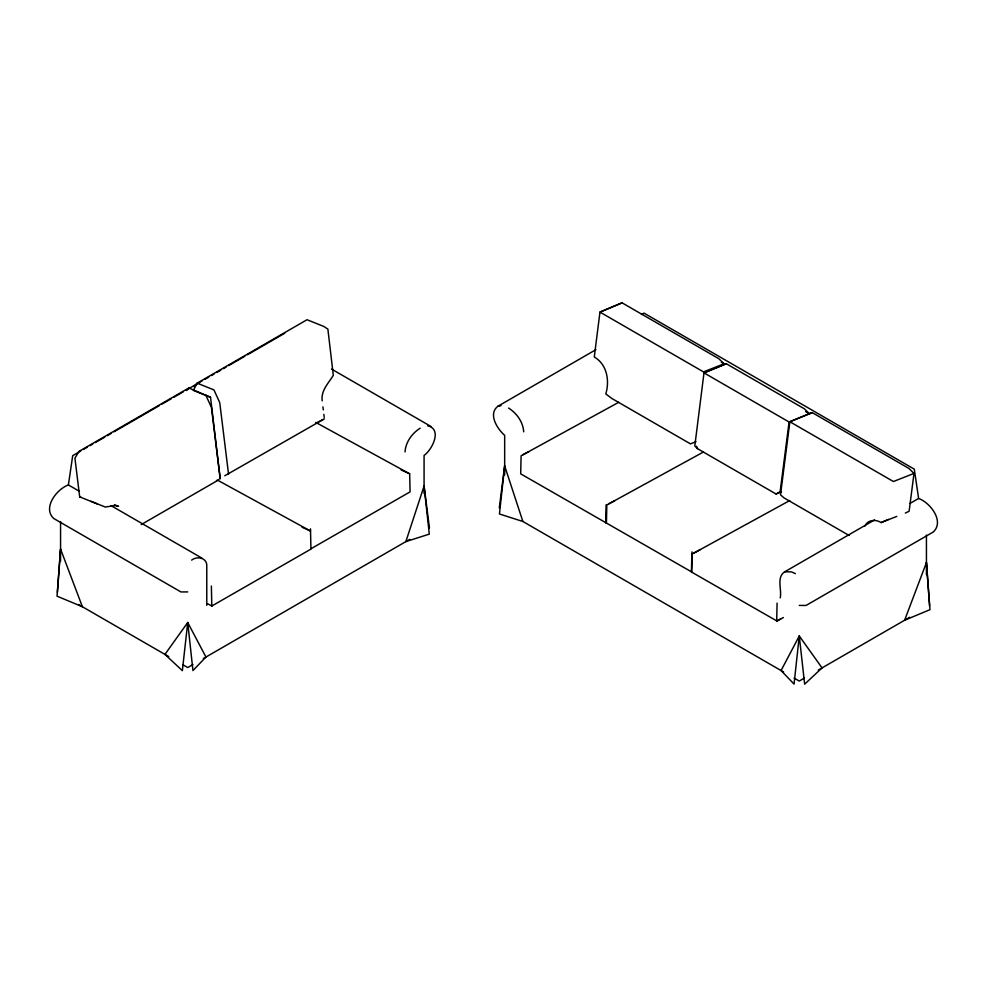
<?xml version="1.0" encoding="UTF-8"?>
<svg xmlns="http://www.w3.org/2000/svg" width="987" height="987" viewBox="0 0 987 987"><rect width="100%" height="100%" fill="white"/><g stroke="black" fill="none" stroke-linecap="round" stroke-linejoin="round"><path stroke-width="1.48" d="M322.194 400.882C320.726 390.63 328.523 383.203 333.31 375.344L327.881 329.115L323.81 326.45L307.031 319.726L197.153 383.166L193.958 386.583M605.685 522.925L606.08 504.863M691.406 572.102L691.986 551.881M777.09 603.119L776.683 621.193L783.394 617.529M57.419 592.323L60.565 549.08L82.39 606.734L57.024 596.173L60.565 549.08M522.876 521.481L504.665 465.913L499.447 513.98L522.876 521.481L783.653 672.048M405.04 451.935C405.645 442.139 412.023 433.33 420.166 428.173M499.299 507.861L504.665 465.913M905.35 513.055L909.126 511.266L913.987 473.439L908.891 468.43L812.19 412.603L789.094 422.017L780.137 491.736L776.053 493.993L697.488 448.641L694.799 446.013L703.99 372.876L726.284 363.722L804.356 408.791L809.673 413.935L805.688 411.628M812.19 412.603L789.859 421.745L780.507 494.783L783.888 497.806L849.128 535.485M187.727 591.916L180.942 591.941L53.779 518.52C42.256 508.021 56.666 489.12 68.387 484.95L72.705 455.661L80.7 451.034M424.077 486.048L405.854 541.616L429.296 534.115L424.077 486.048L429.444 527.996M926.435 562.59L904.61 620.243L929.976 609.682L926.435 562.59L929.581 605.821M864.97 526.009C867.647 519.631 875.888 519.15 881.107 522.567L896.788 516.411M186.432 390.544L188.825 387.977L210.527 397.292L220.212 478.855L211.428 407.458L205.617 394.701M622.069 302.836L599.96 312.102L703.509 371.889L724.088 363.808L718.77 358.676L622.069 302.836L599.96 312.102L594.285 356.973C606.993 364.376 609.818 380.686 605.796 393.912L611.903 398.514L690.468 443.879L695.958 441.72M595.901 349.682L497.88 406.274C487.8 413.972 497.3 428.963 504.665 435.329L504.665 474.932M874.581 519.927L784.665 571.843C776.152 577.321 782.037 589.807 780.236 597.875M726.284 363.722L703.99 372.876L789.094 422.017M618.738 402.289L521.099 455.797L520.692 473.859L605.858 522.715M703.114 452.194L606.82 504.962L606.425 523.036L691.579 571.892M789.736 500.545L692.097 554.052L691.702 572.127L776.855 620.971L780.877 618.775M188.825 387.977L78.948 451.404L74.926 458.165L79.688 496.88L97.071 503.839M83.364 449.492L87.374 447.185M90.039 445.643L92.704 444.101M95.369 442.558L104.708 437.179M107.373 435.637L111.383 433.318M114.048 431.788L159.4 405.595M162.065 404.065L171.405 398.674M174.07 397.132L183.409 391.74M186.074 390.198L202.076 380.957M204.741 379.415L208.75 377.108M211.415 375.566L214.08 374.024M216.745 372.494L220.755 370.174M223.42 368.632L226.085 367.102M228.75 365.56L244.764 356.319M247.429 354.777L284.774 333.211M141.227 524.578L217.165 480.743M324.402 418.821L224.789 475.771M641.501 314.508L643.968 313.089L914.295 469.158L918.613 498.46C930.334 502.617 944.744 521.531 933.221 532.03L806.058 605.45L799.273 605.426M310.967 548.772L410.074 491.871L409.667 473.797L315.828 422.461M192.934 664.547L187.727 667.545L182.669 664.633M203.347 658.539L409.765 539.358M910.002 503.432L918.613 498.46M804.331 678.131L799.273 681.055L794.066 678.057M818.26 670.099L909.755 617.27M315.729 423.263L323.168 419.463M523.011 454.662L528.97 451.639M608.745 503.826L614.691 500.816M694.021 552.917L699.968 549.895M216.461 480.57L218.966 479.423M191.638 560.11C197.314 555.595 207.541 557.963 206.764 566.402L206.764 605.339M881.107 522.567L888.547 519.335M776.053 493.993L781.544 491.847M913.987 473.439L893.395 481.52L789.859 421.745M497.88 406.274L501.014 405.694M784.665 571.843L791.438 571.868L795.362 573.62M427.729 425.829C442.497 429.172 432.232 449.616 424.077 455.451L424.077 493.549M79.688 496.88L80.983 497.312M210.527 397.292L193.329 390.408L197.153 383.166L213.945 389.89L219.743 402.647L228.54 474.044M114.393 504.69L118.551 506.343L115.097 505.615L105.227 507.022L90.964 501.31M401.203 469.997L409.667 473.797M302.071 527.231L310.535 531.043L310.942 549.105L211.835 606.006L207.813 603.81M218.028 480.422L310.535 531.043L310.51 528.81M721.435 362.278L724.088 363.808M331.509 369.052L430.863 426.409M111.087 505.665L202.335 558.346M68.387 484.95L79.466 491.341M78.528 604.513L168.74 656.589M508.576 408.05C516.719 413.208 523.098 422.004 523.702 431.812M696.501 446.223L697.488 448.641M322.934 406.866L323.304 409.852M323.847 414.343L324.217 417.328M211.81 606.339L211.378 586.044M926.435 535.065L926.435 574.607M60.565 521.555L60.565 561.097M799.273 636.01L794.054 684.077L781.062 670.543L799.273 636.01L822.06 667.903L804.639 684.164L799.273 636.01M187.727 622.501L182.361 670.654L164.94 654.393L187.727 622.501L205.938 657.034L192.946 670.568L187.727 622.501"/></g></svg>
